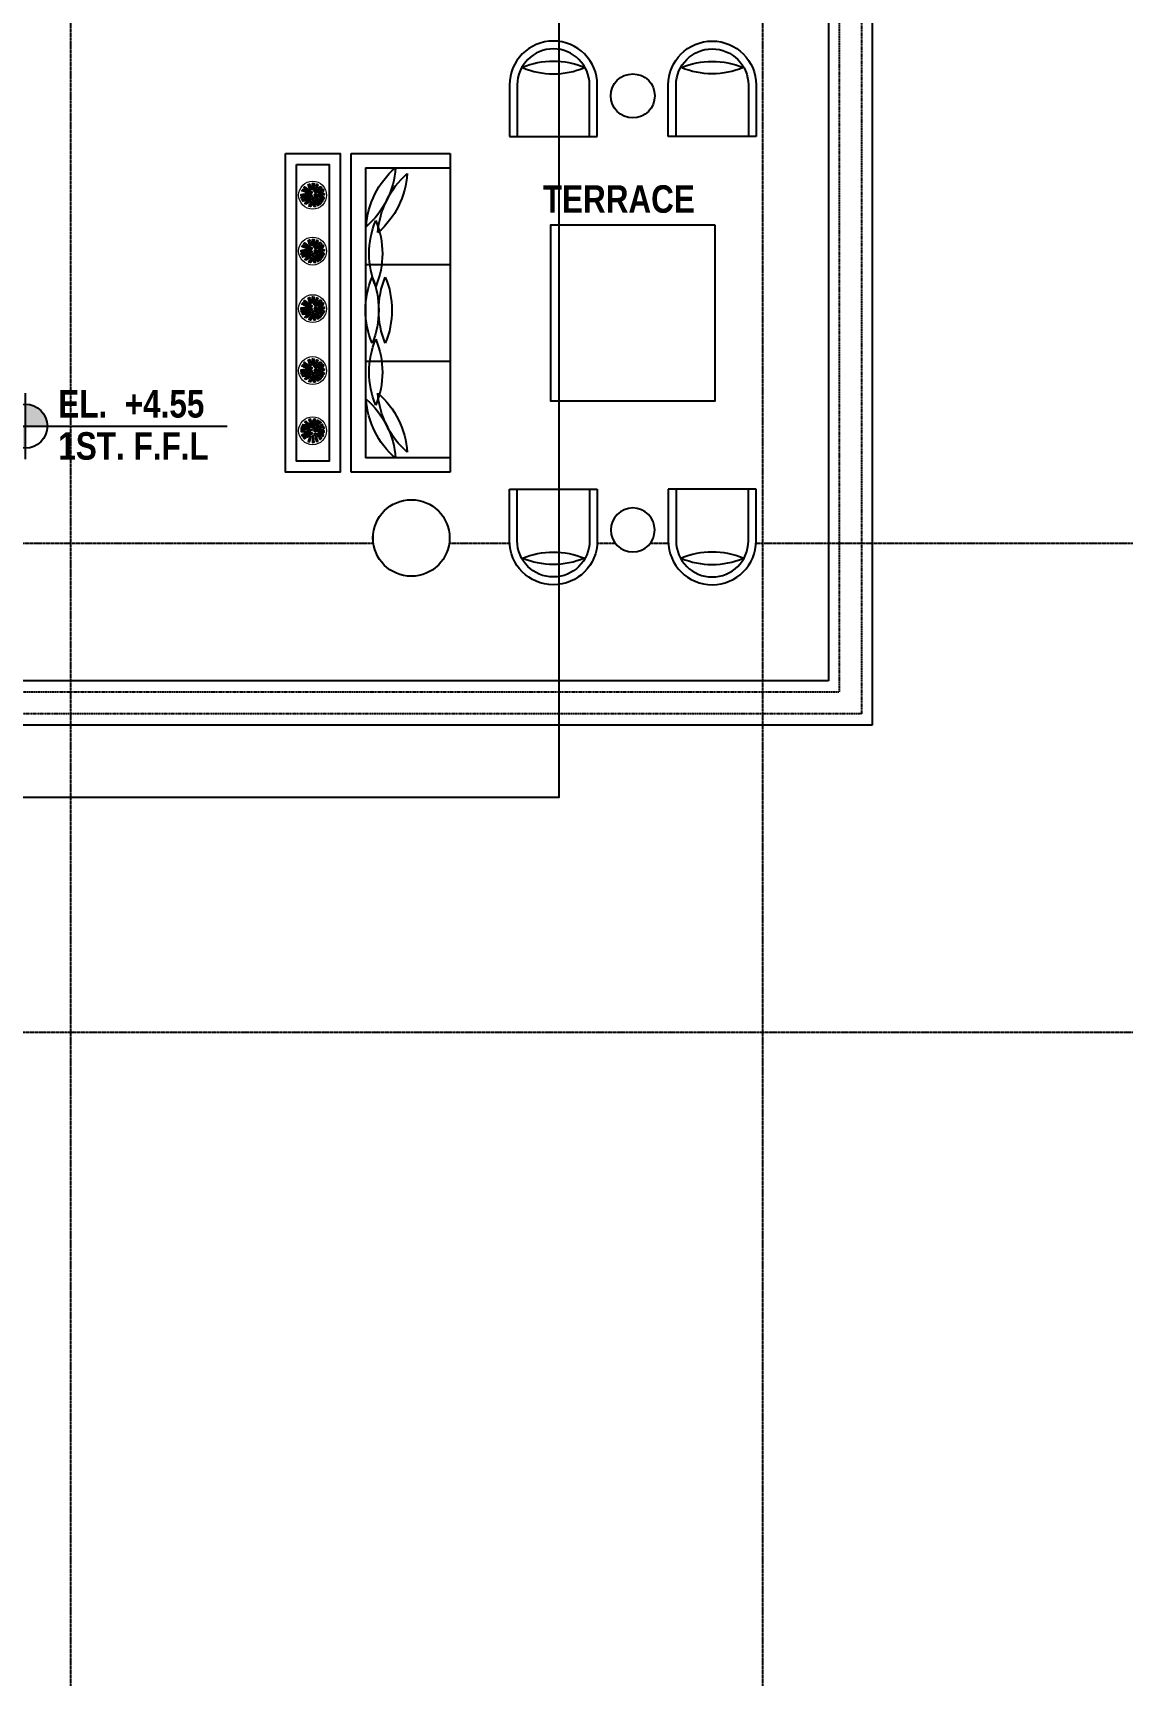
# Model space of a CAD drawing. Header units: millimetres. Extents: x -8500 to 104886, y -7800 to 56500.
# Drawn here: x 64409 to 74331, y -5800 to 9248 of the extents above; entities that cross this region are included whole.
import ezdxf

# ---------------------------------------------------------------- set-up
doc = ezdxf.new("R2010")
doc.units = ezdxf.units.MM
doc.header["$LTSCALE"] = 10
doc.set_wipeout_variables(frame=1)
for name, pattern in [('1803 B01 Axis$0$CENTER2', [1.125, 0.75, -0.125, 0.125, -0.125]), ('1803 B01 b03$0$HIDDEN', [0.375, 0.25, -0.125]), ('HIDDEN', [0.375, 0.25, -0.125])]:
    doc.linetypes.add(name, pattern=pattern)
for name, color, linetype in [('1803 B01 Axis$0$AXIS-MEP', 8, '1803 B01 Axis$0$CENTER2'), ('1803 B01 b03$0$ELEV3-AR', 11, 'Continuous'), ('1803 B01 b03$0$STAIR-HID-AR', 8, '1803 B01 b03$0$HIDDEN'), ('1803 B01 b03$0$TAG-LVL-AR', 181, 'Continuous'), ('1803 B01 b03$0$TXT-AR', 3, 'Continuous'), ('A-FURNITURE', 1, 'Continuous'), ('Ground Floor Plan$0$WIPEOUT', 8, 'Continuous'), ('ID-FUR', 1, 'Continuous'), ('ID-SANITARY', 1, 'Continuous'), ('ID-WIPEOUT', 8, 'Continuous'), ('Pots', 8, 'Continuous'), ('WALL-AR', 7, 'Continuous'), ('WIPEOUT', 8, 'Continuous')]:
    doc.layers.add(name, color=color, linetype=linetype)
doc.layers.add('OUTER', color=10, linetype='Continuous', lineweight=25)
doc.styles.add('1803 B01 b03$0$BOLD-SOFT', font='swisscb.ttf')

# ---------------------------------------------------------------- blocks, each defined once
blk = doc.blocks.new('1803 B01 Axis$0$1803 B01 AXIS')
for p, q in [((64750, 55300), (64750, -5800)), ((71050, 55300), (71050, -5800)), ((85100, 4600), (-7300, 4600)), ((85300, 150), (-7300, 150))]:
    blk.add_line(p, q)
blk = doc.blocks.new('1803 B01 Axis')
at = {"layer": '1803 B01 Axis$0$AXIS-MEP'}
blk.add_blockref('1803 B01 Axis$0$1803 B01 AXIS', (0, 0), dxfattribs=at)
blk = doc.blocks.new('1803 B01 b03$0$LVL-TAG-100')
h = blk.add_hatch(color=256)
h.paths.add_polyline_path([(500, 0, 0.414214), (300, 200), (300, 0)])
h.paths.add_polyline_path([(300, 0), (100, 0, 0.414214), (300, -200)])
for p, q in [((300, -300), (300, 300)), ((0, 0), (600, 0)), ((600, 0), (2136, 0))]:
    blk.add_line(p, q)
blk.add_circle((300, 0), 200)
at = {"color": 2, "style": '1803 B01 b03$0$BOLD-SOFT'}
for tag, p in [('ELEVATION', (600, 78)), ('LEVEL', (600, -305))]:
    blk.add_attdef(tag, p, '', height=250, dxfattribs=at)
blk = doc.blocks.new('Ground Floor Plan$0$A$C1E1216E0')
blk.add_wipeout([(-400, 0), (400, 0), (400, -470), (393, -542), (351, -662), (312, -720), (258, -776), (195, -819), (121, -851), (87, -860), (0, -870), (-90, -860), (-152, -840), (-217, -806), (-287, -748), (-316, -716), (-356, -652), (-384, -584), (-397, -517), (-400, -470)]).dxf.layer = 'ID-WIPEOUT'
at = {"layer": 'ID-FUR'}
for p, q in [((400, 0), (-400, 0)), ((329, -470), (329, 0)), ((400, -470), (400, 0)), ((-400, 0), (-400, -470)), ((-329, 0), (-329, -470))]:
    blk.add_line(p, q, dxfattribs=at)
for centre, radius, start, end in [((0, -470), 400, 180, 0), ((0, -470), 329, 180, 0), ((0, -1307), 735, 67.4124, 112.5876), ((0, 50), 735, 247.4124, 292.5876)]:
    blk.add_arc(centre, radius, start, end, dxfattribs=at)
blk = doc.blocks.new('A$C2936190B')
blk.add_wipeout([(0, 200), (29, 198), (44, 195), (61, 190), (78, 184), (96, 175), (110, 167), (122, 159), (133, 149), (156, 125), (171, 103), (181, 84), (190, 61), (197, 34), (200, 14), (200, -2), (199, -20), (197, -32), (195, -46), (191, -58), (186, -75), (179, -89), (174, -99), (168, -109), (161, -119), (152, -130), (142, -141), (130, -152), (121, -159), (110, -167), (96, -175), (87, -180), (71, -187), (56, -192), (43, -195), (25, -198), (13, -200), (-6, -200), (-26, -198), (-46, -195), (-56, -192), (-68, -188), (-83, -182), (-97, -175), (-106, -170), (-117, -162), (-129, -153), (-139, -144), (-147, -136), (-157, -124), (-165, -113), (-171, -103), (-177, -93), (-185, -77), (-192, -58), (-195, -44), (-199, -19), (-200, -4), (-199, 15), (-198, 28), (-197, 33), (-195, 44), (-191, 59), (-187, 71), (-180, 88), (-173, 100), (-166, 112), (-158, 123), (-150, 133), (-139, 144), (-124, 157), (-112, 166), (-95, 176), (-83, 182), (-71, 187), (-60, 191), (-49, 194), (-38, 196), (-29, 198), (-21, 199), (-13, 200)]).dxf.layer = 'ID-WIPEOUT'
blk.add_circle((0, 0), 200)
blk = doc.blocks.new('A$C5CDE6922')
blk.add_wipeout([(2900, -900), (2900, 0), (0, 0), (0, -900), (900, -900), (900, -900)]).dxf.layer = 'Ground Floor Plan$0$WIPEOUT'
at = {"ltscale": 0.3}
for p, q in [((2900, 0), (0, 0)), ((0, 0), (0, -900)), ((2900, -900), (2900, 0)), ((130, -130), (2770, -130)), ((130, -130), (130, -900)), ((2770, -900), (2770, -130)), ((0, -900), (2900, -900))]:
    blk.add_line(p, q, dxfattribs=at)
for p, q in [((1010, -130), (1010, -900)), ((1890, -130), (1890, -900))]:
    blk.add_line(p, q)
for centre, start, end in [((717, -913), 93.802, 139.0417), ((77, 376), 273.802, 319.0417), ((1425, -910), 67.3801, 112.6199), ((2183, -913), 40.9583, 86.198), ((2823, 376), 220.9583, 266.198), ((771, -1021), 93.802, 139.0417), ((130, 269), 273.802, 319.0417), ((910, -943), 67.3801, 112.6199), ((910, 497), 247.3801, 292.6199), ((1425, 530), 247.3801, 292.6199), ((1425, -1030), 67.3801, 112.6199), ((1990, -943), 67.3801, 112.6199), ((1990, 497), 247.3801, 292.6199), ((2129, -1021), 40.9583, 86.198), ((2770, 269), 220.9583, 266.198), ((1425, 410), 247.3801, 292.6199)]:
    blk.add_arc(centre, 780, start, end, dxfattribs=at)
blk = doc.blocks.new('*U117')
blk.add_wipeout([(0, 1600), (0, 0), (-1500, 0), (-1500, 1600)]).dxf.layer = 'ID-WIPEOUT'
blk.add_lwpolyline([(0, 0), (-1500, 0), (-1500, 1600), (0, 1600)], close=True)
blk = doc.blocks.new('First Floor Plan$0$A$C12236DE3')
blk.add_wipeout([(-178, 256), (-136, 234), (-106, 211), (-73, 179), (-43, 138), (-21, 96), (-10, 62), (-1, 18), (1, -18), (-3, -69), (-14, -112), (-39, -168), (-65, -206), (-91, -235), (-100, -243), (-135, -270), (-184, -296), (-206, -304), (-231, -311), (-254, -315), (-285, -318), (-318, -318), (-351, -314), (-373, -309), (-409, -297), (-451, -277), (-479, -258), (-514, -228), (-530, -210), (-550, -182), (-564, -159), (-581, -120), (-593, -80), (-598, -40), (-599, -5), (-591, 51), (-583, 78), (-564, 122), (-542, 157), (-524, 180), (-479, 222), (-463, 232), (-439, 247), (-414, 259), (-361, 275), (-330, 280), (-299, 282), (-246, 277), (-221, 271), (-188, 260), (-176, 255)]).dxf.layer = 'ID-WIPEOUT'
at = {"layer": 'ID-FUR'}
blk.add_circle((-299, -18), 300, dxfattribs=at)
blk = doc.blocks.new('d041')
for points in [[(-114, 163), (-136, 147, 0.094461), (-24, 78, -1.314105), (-45, 64, 0.23971), (-139, 97, -0.225502), (-169, 106), (-178, 87, 0.168761), (-113, 77, -0.10633), (-52, 50, -0.896883), (-57, 42, 0.036268), (-151, 49, -0.174875), (-190, 63), (-196, 42, 0.146767), (-102, 29, -0.15697), (-57, 22, 0.255407), (-20, 23, -1.316503), (-16, 5, -0.063657), (-96, 12, 0.155487), (-133, 9, 0.026084), (-198, 15), (-197, -10, -0.032102), (-126, -21, 0.224699), (-91, -13, -0.233548), (-45, -14, -0.04631), (-106, -44, -0.00448), (-184, -74), (-171, -98), (-84, -60, -0.11893), (-19, -33, -0.510582), (-5, -47, -0.022024), (-96, -82, 0.179253), (-152, -128), (-139, -141, -0.133402), (-45, -83, -1.067431), (-43, -94, 0.106048), (-64, -153, -0.192463), (-79, -180), (-54, -190, 0.106313), (-36, -117, -0.991375), (1, -118, -0.033592), (-4, -170, 0.13959), (0, -200), (26, -197, 0.028756), (11, -97, -0.551481), (36, -74, -0.497337), (49, -104, 0.157199), (73, -185), (90, -178), (70, -131, -1.520687), (113, -120, 0.496922), (137, -144), (153, -130, 0.301357), (69, -67, -0.310049), (32, -37, 10.929185)], [(32, -37), (74, -54, -0.265904), (176, -100), (187, -77, 0.389685), (113, -41, -0.623242), (100, -27, -0.189526), (176, -24, 0.215625), (200, -22), (200, -3, -0.058582), (123, 2, 0.157627), (80, -4, -0.202378), (30, -7, -0.970579), (34, 4, 0.04846), (102, 22, -0.159563), (137, 23, 0.350101), (197, 47), (189, 72), (127, 42, -0.360732), (134, 65, 0.169604), (176, 100), (167, 116), (115, 80, -0.179983), (40, 24, -1.515417), (42, 44, 0.122878), (94, 99, -0.197983), (146, 140), (132, 156, 0.200484), (60, 95, -0.970534), (40, 104, -0.194785), (108, 171), (90, 180, 0.284388), (21, 57, -0.983344), (1, 56, -0.201391), (48, 197), (24, 200), (-5, 147, -0.207025), (-34, 198), (-63, 191, 0.175334), (-20, 129, -1.097038), (-37, 110, -0.121326), (-114, 163, -2.240553)]]:
    blk.add_lwpolyline(points, format="xyb")

msp = doc.modelspace()

# ---------------------------------------------------------------- linework, layer by layer
at = {"layer": '1803 B01 b03$0$ELEV3-AR'}
for p, q in [((72050, 2950), (72050, 11200)), ((71650, 10800), (71650, 3350)), ((71650, 3350), (59850, 3350)), ((59450, 2950), (72050, 2950))]:
    msp.add_line(p, q, dxfattribs=at)
at = {"layer": '1803 B01 b03$0$STAIR-HID-AR'}
msp.add_lwpolyline([(59750, 4450), (59750, 3250), (71750, 3250), (71750, 10900), (68550, 10900), (68550, 11100), (71950, 11100), (71950, 3050), (59550, 3050), (59550, 4450)], dxfattribs=at)

# ---------------------------------------------------------------- block references
at = {"layer": '1803 B01 b03$0$TAG-LVL-AR'}
msp.add_blockref('1803 B01 b03$0$LVL-TAG-100', (64039, 5669), dxfattribs=at).add_auto_attribs({'ELEVATION': 'EL.  +4.55', 'LEVEL': '1ST. F.F.L'})
at = {"layer": 'ID-FUR', "color": 8, "linetype": 'HIDDEN', "ltscale": 0.5}
msp.add_blockref('1803 B01 Axis', (0, 0), dxfattribs=at)

# ---------------------------------------------------------------- texts
at = {"layer": '1803 B01 b03$0$TXT-AR', "insert": (69050, 7862), "char_height": 250, "width": 2623.5, "attachment_point": 1, "style": '1803 B01 b03$0$BOLD-SOFT'}
msp.add_mtext('TERRACE', dxfattribs=at)

# ---------------------------------------------------------------- next in the draw order: block references
at = {"rotation": 179.9999999999986}
msp.add_blockref('Ground Floor Plan$0$A$C1E1216E0', (69146, 8305), dxfattribs=at)
at = {"xscale": -1}
msp.add_blockref('Ground Floor Plan$0$A$C1E1216E0', (69146, 5095), dxfattribs=at)
at = {"layer": 'A-FURNITURE', "ltscale": 0.3, "xscale": -1, "rotation": 90}
msp.add_blockref('A$C5CDE6922', (67306, 8150), dxfattribs=at)
at = {"layer": 'ID-FUR', "xscale": 1.161776364738879, "yscale": 1.161776364738879, "zscale": 1.161776364738879, "rotation": 84.45800186215293}
msp.add_blockref('First Floor Plan$0$A$C12236DE3', (67865, 4999), dxfattribs=at)
at = {"layer": 'ID-SANITARY', "xscale": -1, "rotation": 180}
msp.add_blockref('*U117', (70619, 7500), dxfattribs=at)

# ---------------------------------------------------------------- next in the draw order: wipeouts: each hides what was drawn before it
at = {"color": 1}
msp.add_wipeout([(66706, 8150), (67206, 8150), (67206, 5250), (66706, 5250)], dxfattribs=at).dxf.layer = 'WIPEOUT'

# ---------------------------------------------------------------- next in the draw order: linework, layer by layer
at = {"layer": 'OUTER'}
msp.add_lwpolyline([(69200, 47350), (38850, 47350), (38850, 2291), (69200, 2291)], close=True, dxfattribs=at)
at = {"layer": 'Pots', "color": 8, "linetype": 'Continuous', "lineweight": 0}
for centre in [(66954, 7772), (66954, 7263), (66954, 6739), (66954, 6175), (66954, 5627)]:
    msp.add_circle(centre, 127, dxfattribs=at)
at = {"layer": 'WALL-AR'}
for points in [[(66706, 8150), (67206, 8150), (67206, 5250), (66706, 5250)], [(66806, 8050), (67106, 8050), (67106, 5350), (66806, 5350)]]:
    msp.add_lwpolyline(points, close=True, dxfattribs=at)

# ---------------------------------------------------------------- next in the draw order: block references
at = {"layer": 'ID-FUR', "rotation": 28.36344812378991}
msp.add_blockref('A$C2936190B', (69869, 8676), dxfattribs=at)
at = {"layer": 'ID-FUR', "xscale": -1, "rotation": 151.6365518762101}
msp.add_blockref('A$C2936190B', (69869, 4724), dxfattribs=at)
at = {"layer": 'Pots', "color": 8, "linetype": 'Continuous', "lineweight": 0, "ltscale": 150, "xscale": -0.5281811665929789, "yscale": 0.5281811665929789, "zscale": 0.5281811665929789, "rotation": 180}
for p in [(66954, 7773), (66954, 7264), (66954, 6740), (66954, 6176)]:
    msp.add_blockref('d041', p, dxfattribs=at)
at = {"layer": 'Pots', "color": 8, "linetype": 'Continuous', "lineweight": 0, "ltscale": 150, "xscale": 0.5281811665929789, "yscale": 0.5281811665929789, "zscale": 0.5281811665929789}
msp.add_blockref('d041', (66954, 5627), dxfattribs=at)

# ---------------------------------------------------------------- next in the draw order: block references
at = {"xscale": -1, "rotation": 180}
msp.add_blockref('Ground Floor Plan$0$A$C1E1216E0', (70592, 8305), dxfattribs=at)
msp.add_blockref('Ground Floor Plan$0$A$C1E1216E0', (70592, 5095))

doc.saveas('drawing.dxf')
